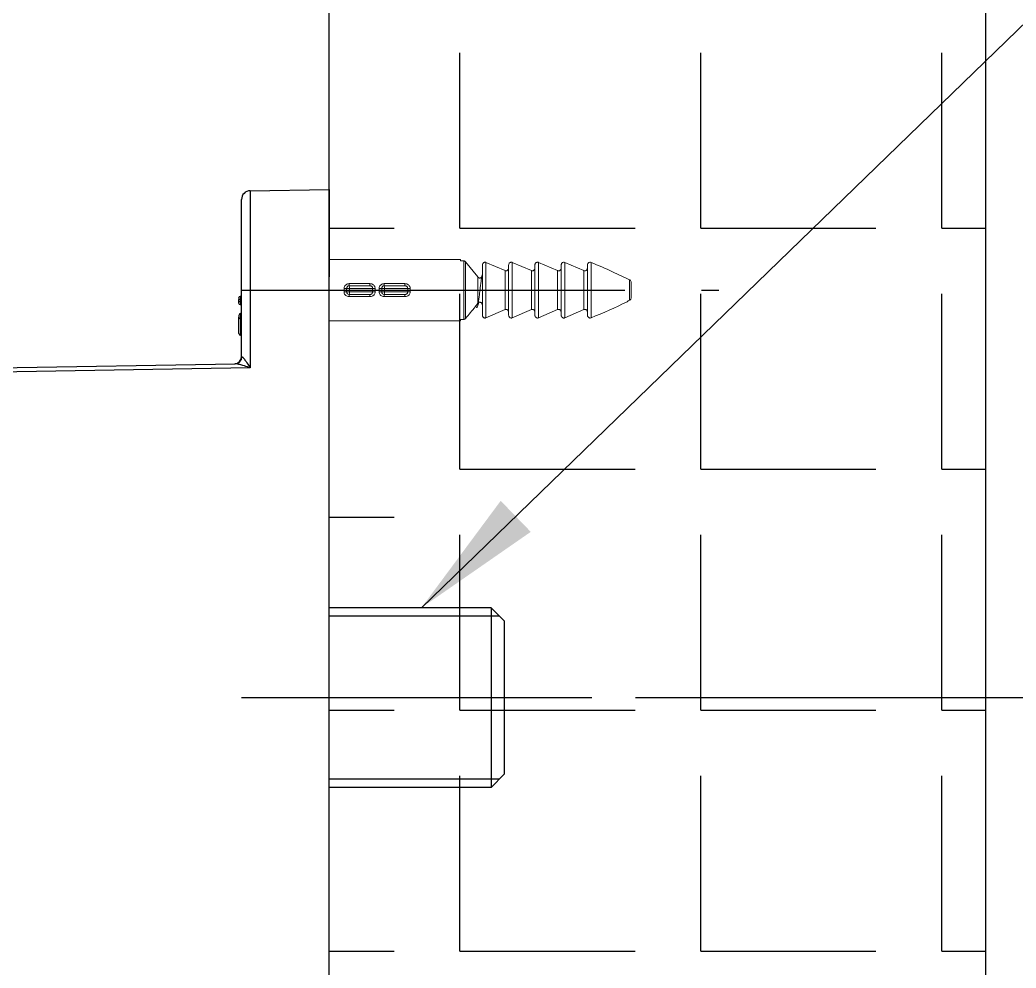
# Model space of a CAD drawing. Extents: x -3383 to -2963, y -4299 to -3705.
# Drawn here: x -3056.23 to -3033.48, y -4095.69 to -4074.05 of the extents above; entities that cross this region are included whole.
import ezdxf

# ---------------------------------------------------------------- set-up
doc = ezdxf.new("R2010")
doc.units = 0
doc.header["$LTSCALE"] = 7
doc.linetypes.add('CENTER', pattern=[2, 1.25, -0.25, 0.25, -0.25])
doc.layers.get('0').update_dxf_attribs({"color": 2, "linetype": 'CONTINUOUS'})
for name, color, linetype in [('00_COMPONENTS', 7, 'CONTINUOUS'), ('6', 7, 'CONTINUOUS'), ('CL', 1, 'CENTER'), ('D', 2, 'CONTINUOUS'), ('HT', 3, 'CONTINUOUS')]:
    doc.layers.add(name, color=color, linetype=linetype)
doc.styles.add('GHS', font='ROMANS.shx', dxfattribs={"bigfont": 'GHS.shx'})
doc.dimstyles.new('STANDARD$7', dxfattribs={"dimtxt": 3.5, "dimasz": 3, "dimexe": 1, "dimexo": 1, "dimgap": 1, "dimtad": 3, "dimdec": 4, "dimzin": 0, "dimdsep": 46, "dimtxsty": 'GHS', "dimcen": 1, "dimclrd": 2, "dimclre": 256, "dimclrt": 2, "dimadec": 4, "dimazin": 0, "dimtfac": 1, "dimtdec": 4, "dimtmove": 2, "dimatfit": 2, "dimfxl": 1, "dimtolj": 1, "dimtzin": 0, "dimlwd": -1, "dimlwe": -1, "dimarcsym": 0})

msp = doc.modelspace()

# ---------------------------------------------------------------- linework, layer by layer
at = {"color": 7, "linetype": 'Continuous', "lineweight": 15}
for p, q in [((-3049.170635, -4058.983066), (-3049.170635, -4081.783573)), ((-3046.170635, -4079.514814), (-3049.170635, -4079.514814)), ((-3046.170635, -4079.514814), (-3046.170635, -4079.547974)), ((-3046.170635, -4079.547974), (-3046.097579, -4079.547974)), ((-3046.097579, -4080.881656), (-3046.097579, -4079.547974)), ((-3046.052734, -4079.569146), (-3046.052734, -4080.860485)), ((-3046.052734, -4079.569146), (-3045.77548, -4079.914706)), ((-3045.670636, -4080.787929), (-3045.670636, -4079.641701)), ((-3045.588352, -4079.58261), (-3045.588352, -4080.847018)), ((-3045.588352, -4079.58261), (-3045.152919, -4079.770246)), ((-3045.152919, -4080.659383), (-3045.152919, -4079.770246)), ((-3045.070636, -4080.787929), (-3045.070636, -4079.641701)), ((-3044.988352, -4079.58261), (-3044.988352, -4080.847018)), ((-3044.988352, -4079.58261), (-3044.552919, -4079.770246)), ((-3044.552919, -4080.659383), (-3044.552919, -4079.770246)), ((-3044.470635, -4080.787929), (-3044.470635, -4079.641701)), ((-3044.388352, -4079.58261), (-3044.388352, -4080.847018)), ((-3044.388352, -4079.58261), (-3043.952919, -4079.770246)), ((-3043.952919, -4080.659383), (-3043.952919, -4079.770246)), ((-3043.870635, -4080.787929), (-3043.870635, -4079.641701)), ((-3043.788352, -4079.58261), (-3043.788352, -4080.847018)), ((-3043.788352, -4079.58261), (-3043.352918, -4079.770246)), ((-3043.352918, -4080.659383), (-3043.352918, -4079.770246)), ((-3043.270635, -4080.787929), (-3043.270635, -4079.641701)), ((-3043.188353, -4079.58261), (-3043.188353, -4080.847018)), ((-3045.77548, -4080.514924), (-3045.77548, -4079.914706)), ((-3045.671266, -4079.851412), (-3045.692377, -4079.921798)), ((-3042.308353, -4080.447103), (-3042.308353, -4079.982528)), ((-3048.830636, -4080.251657), (-3048.830636, -4080.177973)), ((-3048.707464, -4080.174815), (-3048.770636, -4080.174815)), ((-3048.770636, -4080.254815), (-3048.770636, -4080.174815)), ((-3048.710635, -4080.114816), (-3048.710635, -4080.067446)), ((-3048.710635, -4080.067446), (-3048.240782, -4080.067446)), ((-3048.707464, -4080.174815), (-3048.707464, -4080.254815)), ((-3048.240782, -4080.114816), (-3048.240782, -4080.067446)), ((-3048.030636, -4080.251657), (-3048.030636, -4080.177973)), ((-3047.907464, -4080.174815), (-3047.970636, -4080.174815)), ((-3047.970636, -4080.254815), (-3047.970636, -4080.174815)), ((-3047.910635, -4080.114816), (-3047.910635, -4080.067446)), ((-3047.910635, -4080.067446), (-3047.440782, -4080.067446)), ((-3047.907464, -4080.174815), (-3047.907464, -4080.254815)), ((-3047.440782, -4080.114816), (-3047.440782, -4080.067446)), ((-3042.270635, -4080.066645), (-3042.270635, -4080.362986)), ((-3048.770636, -4080.254815), (-3048.707464, -4080.254815)), ((-3048.710635, -4080.362184), (-3048.710635, -4080.314815)), ((-3048.240782, -4080.362184), (-3048.710635, -4080.362184)), ((-3048.240782, -4080.362184), (-3048.240782, -4080.314815)), ((-3047.970636, -4080.254815), (-3047.907464, -4080.254815)), ((-3047.910635, -4080.362184), (-3047.910635, -4080.314815)), ((-3047.440782, -4080.362184), (-3047.910635, -4080.362184)), ((-3047.440782, -4080.362184), (-3047.440782, -4080.314815)), ((-3045.152919, -4080.659383), (-3045.588352, -4080.847018)), ((-3044.552919, -4080.659383), (-3044.988352, -4080.847018)), ((-3043.952919, -4080.659383), (-3044.388352, -4080.847018)), ((-3043.352918, -4080.659383), (-3043.788352, -4080.847018)), ((-3046.097579, -4080.881656), (-3046.170635, -4080.881656)), ((-3046.170635, -4080.881656), (-3046.170635, -4080.914814)), ((-3049.170635, -4080.914814), (-3046.170635, -4080.914814)), ((-3049.170635, -4081.783573), (-3049.170635, -4084.383319))]:
    msp.add_line(p, q, dxfattribs=at)
msp.add_line((-3035.170635, -4089.514821), (-3000.378653, -4089.514821))
for centre, radius, start, end in [((-3048.815675, -4079.890619), 0.287743, 267.0197071, 279.0052704), ((-3048.710635, -4080.174815), 0.06, 90, 180), ((-3048.993655, -4080.159857), 0.286581, 357.008022, 9.0424979), ((-3048.121265, -4079.691069), 0.486909, 263.4658159, 270.2682993), ((-3048.015675, -4079.890619), 0.287743, 267.0197071, 279.0052704), ((-3047.910635, -4080.174815), 0.06, 90, 180), ((-3048.193654, -4080.159857), 0.286581, 357.008022, 9.0424979), ((-3047.321264, -4079.691069), 0.486909, 263.4658159, 270.2682993), ((-3048.815669, -4080.538903), 0.287635, 80.9924648, 92.9825577), ((-3048.710635, -4080.254815), 0.06, 180, 270), ((-3048.993655, -4080.269773), 0.286581, 350.9575021, 2.991978), ((-3048.121265, -4080.738561), 0.486909, 89.7317007, 96.5341841), ((-3048.015669, -4080.538903), 0.287635, 80.9924648, 92.9825577), ((-3047.910635, -4080.254815), 0.06, 180, 270), ((-3048.193654, -4080.269773), 0.286581, 350.9575021, 2.991978), ((-3047.321264, -4080.738561), 0.486909, 89.7317007, 96.5341841)]:
    msp.add_arc(centre, radius, start, end, dxfattribs=at)
for points, knots in [([(-3046.097579, -4079.547974), (-3046.095143, -4079.548066), (-3046.089129, -4079.548294), (-3046.076726, -4079.551209), (-3046.063381, -4079.558008), (-3046.055746, -4079.565995), (-3046.052734, -4079.569146)], [0, 0, 0, 0, 0.143046141, 0.352995387, 0.744785273, 1, 1, 1, 1]), ([(-3045.670636, -4079.641701), (-3045.669948, -4079.63436), (-3045.66855, -4079.619429), (-3045.657348, -4079.59963), (-3045.640836, -4079.585178), (-3045.623718, -4079.578821), (-3045.606618, -4079.577513), (-3045.595587, -4079.579655), (-3045.588978, -4079.582355), (-3045.588352, -4079.58261)], [0, 0, 0, 0, 0.183495272, 0.373203997, 0.554245626, 0.724886188, 0.820718868, 0.983016059, 1, 1, 1, 1]), ([(-3045.070636, -4079.709184), (-3045.070834, -4079.713114), (-3045.07143, -4079.724939), (-3045.078234, -4079.743888), (-3045.092933, -4079.762152), (-3045.112202, -4079.773194), (-3045.132352, -4079.77611), (-3045.145825, -4079.773279), (-3045.152178, -4079.770562), (-3045.152919, -4079.770246)], [0, 0, 0, 0, 0.0972651907, 0.2926500987, 0.4863657624, 0.6666572107, 0.8288917684, 0.9800548819, 1, 1, 1, 1]), ([(-3045.070636, -4079.641701), (-3045.069949, -4079.63436), (-3045.06855, -4079.619429), (-3045.057348, -4079.59963), (-3045.040836, -4079.585178), (-3045.023717, -4079.578822), (-3045.006617, -4079.577513), (-3044.995587, -4079.579655), (-3044.988978, -4079.582355), (-3044.988352, -4079.58261)], [0, 0, 0, 0, 0.183495372, 0.373204199, 0.554245926, 0.724898274, 0.820731005, 0.98301605, 1, 1, 1, 1]), ([(-3044.470635, -4079.709184), (-3044.470833, -4079.713114), (-3044.471431, -4079.724939), (-3044.478234, -4079.743888), (-3044.492933, -4079.762152), (-3044.512203, -4079.773194), (-3044.532353, -4079.77611), (-3044.545826, -4079.773279), (-3044.552179, -4079.770562), (-3044.552919, -4079.770246)], [0, 0, 0, 0, 0.097266115, 0.292650823, 0.486366288, 0.666657552, 0.828891944, 0.980054902, 1, 1, 1, 1]), ([(-3044.470635, -4079.641701), (-3044.469947, -4079.63436), (-3044.468549, -4079.61943), (-3044.457349, -4079.599629), (-3044.440836, -4079.585178), (-3044.423717, -4079.578822), (-3044.406617, -4079.577513), (-3044.395587, -4079.579655), (-3044.388978, -4079.582355), (-3044.388352, -4079.58261)], [0, 0, 0, 0, 0.183496474, 0.373200436, 0.554243249, 0.724896622, 0.820729929, 0.983015948, 1, 1, 1, 1]), ([(-3043.870635, -4079.709184), (-3043.870833, -4079.713114), (-3043.871429, -4079.724939), (-3043.878235, -4079.743888), (-3043.892933, -4079.762151), (-3043.912202, -4079.773195), (-3043.932353, -4079.77611), (-3043.945826, -4079.773279), (-3043.952179, -4079.770562), (-3043.952919, -4079.770246)], [0, 0, 0, 0, 0.097264654, 0.292652537, 0.486367132, 0.666646876, 0.828892713, 0.980054992, 1, 1, 1, 1]), ([(-3043.870635, -4079.641701), (-3043.869947, -4079.63436), (-3043.868549, -4079.61943), (-3043.857349, -4079.599629), (-3043.840836, -4079.585179), (-3043.823717, -4079.578821), (-3043.806617, -4079.577513), (-3043.795586, -4079.579653), (-3043.788978, -4079.582355), (-3043.788352, -4079.58261)], [0, 0, 0, 0, 0.183496765, 0.373201029, 0.554253573, 0.724895524, 0.820728983, 0.983027495, 1, 1, 1, 1]), ([(-3043.270635, -4079.709184), (-3043.270833, -4079.713114), (-3043.271429, -4079.724939), (-3043.278235, -4079.743888), (-3043.292933, -4079.762151), (-3043.312203, -4079.773195), (-3043.332353, -4079.77611), (-3043.345826, -4079.77328), (-3043.352178, -4079.770562), (-3043.352918, -4079.770246)], [0, 0, 0, 0, 0.097265757, 0.292655857, 0.48637265, 0.666654439, 0.828902117, 0.980066111, 1, 1, 1, 1]), ([(-3043.270635, -4079.641701), (-3043.269948, -4079.63436), (-3043.268549, -4079.61943), (-3043.257349, -4079.599629), (-3043.240836, -4079.585179), (-3043.223717, -4079.578821), (-3043.206618, -4079.577513), (-3043.195586, -4079.579653), (-3043.188978, -4079.582355), (-3043.188353, -4079.58261)], [0, 0, 0, 0, 0.183496765, 0.373201029, 0.554253573, 0.724895524, 0.820728983, 0.983027495, 1, 1, 1, 1]), ([(-3043.188353, -4079.58261), (-3043.024526, -4079.651301), (-3042.727237, -4079.775951), (-3042.438138, -4079.918523), (-3042.308353, -4079.982528)], [0, 0, 0, 0, 0.551069609, 1, 1, 1, 1]), ([(-3045.821026, -4080.578283), (-3045.816911, -4080.590178), (-3045.808516, -4080.614449), (-3045.796824, -4080.617594), (-3045.78404, -4080.595138), (-3045.77096, -4080.545657), (-3045.759044, -4080.473426), (-3045.746232, -4080.383365), (-3045.733168, -4080.281592), (-3045.721264, -4080.17517), (-3045.708425, -4080.07139), (-3045.695374, -4079.97816), (-3045.683711, -4079.900634), (-3045.675389, -4079.868157), (-3045.671305, -4079.852217)], [0, 0, 0, 0, 0.079782992, 0.162790012, 0.247255183, 0.332219428, 0.4152045, 0.499717126, 0.584655443, 0.667621074, 0.752178641, 0.837090154, 0.920040187, 1, 1, 1, 1]), ([(-3045.692377, -4079.921798), (-3045.69634, -4079.925662), (-3045.704457, -4079.933577), (-3045.720832, -4079.939748), (-3045.73803, -4079.940217), (-3045.754167, -4079.934633), (-3045.766698, -4079.925625), (-3045.772872, -4079.917949), (-3045.77548, -4079.914706)], [0, 0, 0, 0, 0.170521185, 0.349257619, 0.528620178, 0.694669773, 0.871031493, 1, 1, 1, 1]), ([(-3045.670636, -4079.866981), (-3045.670638, -4079.867504), (-3045.670679, -4079.876395), (-3045.67297, -4079.885073), (-3045.675127, -4079.893241)], [0, 0, 0, 0, 0.058796171, 1, 1, 1, 1]), ([(-3042.308353, -4079.982528), (-3042.307637, -4079.98293), (-3042.302182, -4079.985999), (-3042.296031, -4079.991244), (-3042.284834, -4080.004421), (-3042.273002, -4080.028311), (-3042.271502, -4080.052604), (-3042.270635, -4080.066645)], [0, 0, 0, 0, 0.0255987157, 0.1950922837, 0.2472506872, 0.5649150182, 1, 1, 1, 1]), ([(-3048.830636, -4080.177973), (-3048.82999, -4080.169407), (-3048.828388, -4080.148137), (-3048.81312, -4080.116652), (-3048.785718, -4080.089261), (-3048.750239, -4080.070954), (-3048.723909, -4080.068622), (-3048.710635, -4080.067446)], [0, 0, 0, 0, 0.141949952, 0.352464609, 0.565357514, 0.780889642, 1, 1, 1, 1]), ([(-3048.710635, -4080.114816), (-3048.627784, -4080.114816), (-3048.49111, -4080.114816), (-3048.340121, -4080.114816), (-3048.266383, -4080.114816), (-3048.246841, -4080.114816), (-3048.240782, -4080.114816)], [0, 0, 0, 0, 0.472067831, 0.77873405, 0.931398118, 1, 1, 1, 1]), ([(-3048.176673, -4080.174815), (-3048.177958, -4080.174815), (-3048.1857, -4080.174815), (-3048.217008, -4080.174815), (-3048.304613, -4080.174815), (-3048.439721, -4080.174815), (-3048.584265, -4080.174815), (-3048.672146, -4080.174815), (-3048.707464, -4080.174815)], [0, 0, 0, 0, 0.020849126, 0.125543863, 0.284112931, 0.573057024, 0.828417279, 1, 1, 1, 1]), ([(-3048.240782, -4080.067446), (-3048.239749, -4080.067453), (-3048.225346, -4080.067548), (-3048.197651, -4080.071783), (-3048.163836, -4080.088562), (-3048.13784, -4080.113997), (-3048.121496, -4080.144353), (-3048.119773, -4080.16742), (-3048.118984, -4080.177973)], [0, 0, 0, 0, 0.0168905739, 0.2353730528, 0.4507702383, 0.624184172, 0.8280707424, 1, 1, 1, 1]), ([(-3048.176673, -4080.174815), (-3048.177029, -4080.169102), (-3048.1778, -4080.156714), (-3048.185898, -4080.140232), (-3048.19914, -4080.126322), (-3048.218043, -4080.116339), (-3048.232789, -4080.115351), (-3048.240782, -4080.114816)], [0, 0, 0, 0, 0.173011985, 0.375117705, 0.543606969, 0.752604868, 1, 1, 1, 1]), ([(-3048.176673, -4080.254815), (-3048.176734, -4080.248569), (-3048.176996, -4080.221913), (-3048.176813, -4080.195239), (-3048.176673, -4080.174815)], [0, 0, 0, 0, 0.234305021, 1, 1, 1, 1]), ([(-3048.118984, -4080.177973), (-3048.119175, -4080.196787), (-3048.119425, -4080.221361), (-3048.119068, -4080.245905), (-3048.118984, -4080.251657)], [0, 0, 0, 0, 0.7656131442, 1, 1, 1, 1]), ([(-3048.030636, -4080.177973), (-3048.02999, -4080.169407), (-3048.028387, -4080.148138), (-3048.013122, -4080.116651), (-3047.985718, -4080.089262), (-3047.950239, -4080.070954), (-3047.923908, -4080.068622), (-3047.910635, -4080.067446)], [0, 0, 0, 0, 0.141949622, 0.352460358, 0.565358523, 0.780890151, 1, 1, 1, 1]), ([(-3047.910635, -4080.114816), (-3047.827784, -4080.114816), (-3047.69111, -4080.114816), (-3047.540121, -4080.114816), (-3047.466383, -4080.114816), (-3047.446841, -4080.114816), (-3047.440782, -4080.114816)], [0, 0, 0, 0, 0.472067831, 0.77873405, 0.931398118, 1, 1, 1, 1]), ([(-3047.376673, -4080.174815), (-3047.377959, -4080.174815), (-3047.385703, -4080.174815), (-3047.417006, -4080.174815), (-3047.504614, -4080.174815), (-3047.63972, -4080.174815), (-3047.784265, -4080.174815), (-3047.872146, -4080.174815), (-3047.907464, -4080.174815)], [0, 0, 0, 0, 0.020849886, 0.125543467, 0.284112608, 0.573056831, 0.828417202, 1, 1, 1, 1]), ([(-3047.440782, -4080.067446), (-3047.439748, -4080.067453), (-3047.425346, -4080.067548), (-3047.397651, -4080.071783), (-3047.363835, -4080.088562), (-3047.337842, -4080.113998), (-3047.321496, -4080.144353), (-3047.319773, -4080.16742), (-3047.318984, -4080.177973)], [0, 0, 0, 0, 0.016890609, 0.235373543, 0.450771177, 0.624179709, 0.828070384, 1, 1, 1, 1]), ([(-3047.376673, -4080.174815), (-3047.377028, -4080.169102), (-3047.3778, -4080.156713), (-3047.3859, -4080.140233), (-3047.39914, -4080.126321), (-3047.418044, -4080.116339), (-3047.432789, -4080.115351), (-3047.440782, -4080.114816)], [0, 0, 0, 0, 0.173012672, 0.375125601, 0.543605155, 0.752603885, 1, 1, 1, 1]), ([(-3047.376673, -4080.254815), (-3047.376734, -4080.248569), (-3047.376996, -4080.221913), (-3047.376813, -4080.195239), (-3047.376673, -4080.174815)], [0, 0, 0, 0, 0.234305021, 1, 1, 1, 1]), ([(-3047.318984, -4080.177973), (-3047.319175, -4080.196787), (-3047.319425, -4080.221361), (-3047.319068, -4080.245905), (-3047.318984, -4080.251657)], [0, 0, 0, 0, 0.7656131442, 1, 1, 1, 1]), ([(-3048.710635, -4080.362184), (-3048.719418, -4080.361656), (-3048.741646, -4080.360319), (-3048.775273, -4080.347213), (-3048.80573, -4080.322298), (-3048.826575, -4080.289205), (-3048.82929, -4080.264101), (-3048.830636, -4080.251657)], [0, 0, 0, 0, 0.145417691, 0.36800585, 0.585087423, 0.794336406, 1, 1, 1, 1]), ([(-3048.240782, -4080.314815), (-3048.247053, -4080.314815), (-3048.266341, -4080.314815), (-3048.317018, -4080.314815), (-3048.459195, -4080.314815), (-3048.597892, -4080.314815), (-3048.710635, -4080.314815)], [0, 0, 0, 0, 0.070860292, 0.217959126, 0.364299898, 1, 1, 1, 1]), ([(-3048.707464, -4080.254815), (-3048.587259, -4080.254815), (-3048.43781, -4080.254815), (-3048.280163, -4080.254815), (-3048.219429, -4080.254815), (-3048.187352, -4080.254815), (-3048.179017, -4080.254815), (-3048.176673, -4080.254815)], [0, 0, 0, 0, 0.578106448, 0.718747951, 0.87164151, 0.963900903, 1, 1, 1, 1]), ([(-3048.118984, -4080.251657), (-3048.118978, -4080.252723), (-3048.118898, -4080.265998), (-3048.124081, -4080.291801), (-3048.139431, -4080.316473), (-3048.160533, -4080.337695), (-3048.191196, -4080.357336), (-3048.222935, -4080.360439), (-3048.240782, -4080.362184)], [0, 0, 0, 0, 0.017454512, 0.217502584, 0.421286019, 0.485338018, 0.710594573, 1, 1, 1, 1]), ([(-3048.240782, -4080.314815), (-3048.23992, -4080.314808), (-3048.232654, -4080.314754), (-3048.22276, -4080.313428), (-3048.207498, -4080.308027), (-3048.19748, -4080.30151), (-3048.18678, -4080.289913), (-3048.178416, -4080.275905), (-3048.17727, -4080.262036), (-3048.176673, -4080.254815)], [0, 0, 0, 0, 0.027431726, 0.231129625, 0.301703537, 0.519153374, 0.581325205, 0.782008556, 1, 1, 1, 1]), ([(-3047.910635, -4080.362184), (-3047.919418, -4080.361656), (-3047.941646, -4080.360319), (-3047.975272, -4080.347213), (-3048.00573, -4080.322298), (-3048.026575, -4080.289205), (-3048.02929, -4080.264101), (-3048.030636, -4080.251657)], [0, 0, 0, 0, 0.145417691, 0.36800585, 0.585087423, 0.794336406, 1, 1, 1, 1]), ([(-3047.440782, -4080.314815), (-3047.447053, -4080.314815), (-3047.466341, -4080.314815), (-3047.517017, -4080.314815), (-3047.659194, -4080.314815), (-3047.797892, -4080.314815), (-3047.910635, -4080.314815)], [0, 0, 0, 0, 0.070860292, 0.217959126, 0.364299898, 1, 1, 1, 1]), ([(-3047.907464, -4080.254815), (-3047.787259, -4080.254815), (-3047.63781, -4080.254815), (-3047.480163, -4080.254815), (-3047.419428, -4080.254815), (-3047.387354, -4080.254815), (-3047.379017, -4080.254815), (-3047.376673, -4080.254815)], [0, 0, 0, 0, 0.578106707, 0.718748273, 0.8716419, 0.963900072, 1, 1, 1, 1]), ([(-3047.318984, -4080.251657), (-3047.318978, -4080.252723), (-3047.318898, -4080.265998), (-3047.324081, -4080.291801), (-3047.339431, -4080.316473), (-3047.360533, -4080.337695), (-3047.391196, -4080.357336), (-3047.422935, -4080.360439), (-3047.440782, -4080.362184)], [0, 0, 0, 0, 0.017454512, 0.217502584, 0.421286019, 0.485338018, 0.710594573, 1, 1, 1, 1]), ([(-3047.440782, -4080.314815), (-3047.43992, -4080.314808), (-3047.432655, -4080.314754), (-3047.42276, -4080.313428), (-3047.407499, -4080.308028), (-3047.397482, -4080.301508), (-3047.386779, -4080.289914), (-3047.378416, -4080.275905), (-3047.37727, -4080.262036), (-3047.376673, -4080.254815)], [0, 0, 0, 0, 0.027431803, 0.231115705, 0.301703944, 0.519141821, 0.581324024, 0.782007941, 1, 1, 1, 1]), ([(-3042.308353, -4080.447103), (-3042.328339, -4080.457698), (-3042.613068, -4080.608649), (-3042.911173, -4080.732169), (-3043.188353, -4080.847018)], [0, 0, 0, 0, 0.070192368, 1, 1, 1, 1]), ([(-3042.270635, -4080.362986), (-3042.270794, -4080.368667), (-3042.271263, -4080.385451), (-3042.276705, -4080.409466), (-3042.288888, -4080.431357), (-3042.300093, -4080.442295), (-3042.306946, -4080.446284), (-3042.308353, -4080.447103)], [0, 0, 0, 0, 0.176979309, 0.522787822, 0.753280081, 0.949336587, 1, 1, 1, 1]), ([(-3045.77548, -4080.514924), (-3045.795432, -4080.541693), (-3045.883706, -4080.660131), (-3045.978988, -4080.773071), (-3046.052734, -4080.860485)], [0, 0, 0, 0, 0.226023738, 1, 1, 1, 1]), ([(-3045.782138, -4080.585151), (-3045.773707, -4080.556389), (-3045.765092, -4080.527), (-3045.755941, -4080.498116), (-3045.755745, -4080.4975)], [0, 0, 0, 0, 0.9786617152, 1, 1, 1, 1]), ([(-3045.755745, -4080.4975), (-3045.752073, -4080.495387), (-3045.743163, -4080.490262), (-3045.727009, -4080.489038), (-3045.71194, -4080.492928), (-3045.697018, -4080.501613), (-3045.683557, -4080.516118), (-3045.672816, -4080.537978), (-3045.671385, -4080.554178), (-3045.670636, -4080.562649)], [0, 0, 0, 0, 0.096750609, 0.234717142, 0.358706766, 0.450505203, 0.628619364, 0.805783851, 1, 1, 1, 1]), ([(-3045.152919, -4080.659383), (-3045.151203, -4080.658684), (-3045.143426, -4080.655513), (-3045.128661, -4080.653537), (-3045.113306, -4080.656876), (-3045.098957, -4080.663853), (-3045.085833, -4080.674998), (-3045.074638, -4080.693785), (-3045.070858, -4080.709791), (-3045.070669, -4080.718875), (-3045.070636, -4080.720447)], [0, 0, 0, 0, 0.04582706, 0.207761525, 0.358759796, 0.427516563, 0.601576635, 0.775170636, 0.961118145, 1, 1, 1, 1]), ([(-3044.552919, -4080.659383), (-3044.551204, -4080.658684), (-3044.543426, -4080.655512), (-3044.528661, -4080.653537), (-3044.513305, -4080.656877), (-3044.498957, -4080.663853), (-3044.485834, -4080.674998), (-3044.474637, -4080.693785), (-3044.470861, -4080.709791), (-3044.470668, -4080.718875), (-3044.470635, -4080.720447)], [0, 0, 0, 0, 0.0458270341, 0.2077735791, 0.3587597505, 0.4275164778, 0.6015764517, 0.7751703539, 0.9611177575, 1, 1, 1, 1]), ([(-3043.952919, -4080.659383), (-3043.951204, -4080.658684), (-3043.943426, -4080.655512), (-3043.928661, -4080.653537), (-3043.913306, -4080.656877), (-3043.898958, -4080.663853), (-3043.885834, -4080.674998), (-3043.874637, -4080.693785), (-3043.870861, -4080.709791), (-3043.870668, -4080.718875), (-3043.870635, -4080.720447)], [0, 0, 0, 0, 0.0458270341, 0.2077735791, 0.3587597505, 0.4275164778, 0.6015764517, 0.7751703539, 0.9611177575, 1, 1, 1, 1]), ([(-3043.352918, -4080.659383), (-3043.351203, -4080.658684), (-3043.343426, -4080.655512), (-3043.328662, -4080.653537), (-3043.313306, -4080.656877), (-3043.298958, -4080.663853), (-3043.285833, -4080.674997), (-3043.274637, -4080.693785), (-3043.270858, -4080.709791), (-3043.270668, -4080.718875), (-3043.270635, -4080.720447)], [0, 0, 0, 0, 0.045815681, 0.207762626, 0.35874917, 0.427506067, 0.601575878, 0.775170208, 0.961118071, 1, 1, 1, 1]), ([(-3046.052734, -4080.860485), (-3046.05526, -4080.863161), (-3046.062558, -4080.870895), (-3046.077858, -4080.879687), (-3046.091203, -4080.88102), (-3046.097579, -4080.881656)], [0, 0, 0, 0, 0.21653376, 0.625653803, 1, 1, 1, 1]), ([(-3045.588352, -4080.847018), (-3045.594196, -4080.848874), (-3045.606226, -4080.852695), (-3045.625559, -4080.850631), (-3045.64344, -4080.842551), (-3045.65807, -4080.828776), (-3045.667986, -4080.810427), (-3045.670583, -4080.795939), (-3045.670633, -4080.788338), (-3045.670636, -4080.787929)], [0, 0, 0, 0, 0.152606496, 0.314167456, 0.474339906, 0.638047826, 0.809179972, 0.989738617, 1, 1, 1, 1]), ([(-3044.988352, -4080.847018), (-3044.994195, -4080.848874), (-3045.006226, -4080.852695), (-3045.025559, -4080.850631), (-3045.043441, -4080.842552), (-3045.058068, -4080.828775), (-3045.067987, -4080.810428), (-3045.070583, -4080.795939), (-3045.070633, -4080.788338), (-3045.070636, -4080.787929)], [0, 0, 0, 0, 0.15259482, 0.314168656, 0.474341562, 0.638040839, 0.80917943, 0.989738588, 1, 1, 1, 1]), ([(-3044.388352, -4080.847018), (-3044.394196, -4080.848874), (-3044.406226, -4080.852695), (-3044.425559, -4080.850632), (-3044.44344, -4080.842551), (-3044.45807, -4080.828776), (-3044.467984, -4080.810428), (-3044.470592, -4080.795939), (-3044.470633, -4080.788338), (-3044.470635, -4080.787929)], [0, 0, 0, 0, 0.15259518, 0.314169398, 0.474331327, 0.638040097, 0.809179093, 0.989738677, 1, 1, 1, 1]), ([(-3043.788352, -4080.847018), (-3043.794196, -4080.848874), (-3043.806227, -4080.852695), (-3043.825559, -4080.850632), (-3043.84344, -4080.842551), (-3043.85807, -4080.828776), (-3043.867984, -4080.810428), (-3043.870592, -4080.795939), (-3043.870633, -4080.788338), (-3043.870635, -4080.787929)], [0, 0, 0, 0, 0.15259518, 0.314169398, 0.474331327, 0.638040097, 0.809179093, 0.989738677, 1, 1, 1, 1]), ([(-3043.188353, -4080.847018), (-3043.194196, -4080.848874), (-3043.206227, -4080.852695), (-3043.225559, -4080.850632), (-3043.24344, -4080.842551), (-3043.258071, -4080.828777), (-3043.267982, -4080.810427), (-3043.270592, -4080.795939), (-3043.270633, -4080.788338), (-3043.270635, -4080.787929)], [0, 0, 0, 0, 0.152595753, 0.314170576, 0.474333105, 0.63804249, 0.809176168, 0.989738638, 1, 1, 1, 1])]:
    msp.add_open_spline(points, degree=3, knots=knots, dxfattribs=at)
at = {"layer": '00_COMPONENTS', "color": 7, "linetype": 'Continuous'}
for p, q in [((-3045.470635, -4087.464821), (-3049.170635, -4087.464821)), ((-3045.470635, -4087.464821), (-3049.170635, -4087.464821)), ((-3045.170635, -4087.764821), (-3045.470635, -4087.464821)), ((-3045.170635, -4087.764821), (-3045.470635, -4087.464821)), ((-3045.170635, -4087.764821), (-3045.170635, -4091.264821)), ((-3045.170635, -4087.764821), (-3045.170635, -4091.264821)), ((-3045.170635, -4091.264821), (-3045.470635, -4091.564821)), ((-3045.170635, -4091.264821), (-3045.470635, -4091.564821)), ((-3045.470635, -4091.564821), (-3049.170635, -4091.564821)), ((-3045.470635, -4091.564821), (-3049.170635, -4091.564821))]:
    msp.add_line(p, q, dxfattribs=at)
at = {"layer": '6', "color": 7, "linetype": 'Continuous'}
for p, q in [((-3050.974126, -4077.946301), (-3049.170635, -4077.914821)), ((-3049.170635, -4077.914821), (-3049.170635, -4079.915126)), ((-3051.170635, -4079.946545), (-3051.170635, -4078.146271)), ((-3051.170635, -4081.733937), (-3051.170635, -4079.946545)), ((-3049.170635, -4096.414821), (-3049.170635, -4079.915126)), ((-3051.230635, -4080.391422), (-3051.230635, -4080.431422)), ((-3051.230635, -4080.471422), (-3051.230635, -4080.431422)), ((-3051.190635, -4080.351422), (-3051.170635, -4080.351422)), ((-3051.230635, -4080.511422), (-3051.230635, -4080.471422)), ((-3051.170635, -4080.551422), (-3051.190635, -4080.551422)), ((-3051.230635, -4080.791422), (-3051.230635, -4080.829311)), ((-3051.230635, -4081.202229), (-3051.230635, -4080.829311)), ((-3051.190635, -4080.751422), (-3051.170635, -4080.751422)), ((-3051.230635, -4081.202229), (-3051.230635, -4081.20434)), ((-3051.190635, -4081.24434), (-3051.170635, -4081.24434)), ((-3077.172381, -4082.345031), (-3051.313675, -4081.893666))]:
    msp.add_line(p, q, dxfattribs=at)
at = {"layer": '6', "color": 3, "linetype": 'Continuous'}
for p, q in [((-3050.974126, -4077.946301), (-3050.970635, -4079.946545)), ((-3050.970635, -4079.946545), (-3050.970635, -4081.987693)), ((-3051.230635, -4080.431422), (-3051.190635, -4080.431422)), ((-3051.190635, -4080.351422), (-3051.190635, -4080.431422)), ((-3051.170635, -4080.431422), (-3051.190635, -4080.431422)), ((-3051.190635, -4080.431422), (-3051.190635, -4080.471422)), ((-3051.230635, -4080.471422), (-3051.190635, -4080.471422)), ((-3051.190635, -4080.471422), (-3051.170635, -4080.471422)), ((-3051.190635, -4080.471422), (-3051.190635, -4080.551422)), ((-3051.190635, -4080.751422), (-3051.190635, -4080.865088)), ((-3051.170635, -4080.865088), (-3051.190635, -4080.865088)), ((-3051.190635, -4080.865088), (-3051.190635, -4081.238006)), ((-3051.190635, -4081.238006), (-3051.190635, -4081.24434)), ((-3051.190635, -4081.238006), (-3051.170635, -4081.238006)), ((-3051.170635, -4081.733937), (-3051.162764, -4081.73369)), ((-3050.970635, -4081.987693), (-3077.170635, -4082.445016))]:
    msp.add_line(p, q, dxfattribs=at)
at = {"layer": '6', "color": 7, "linetype": 'Continuous'}
for centre, radius, start, end in [((-3050.970635, -4078.146271), 0.2, 91, 180), ((-3051.190635, -4080.791422), 0.04, 90, 180), ((-3051.190635, -4081.20434), 0.04, 180, 270), ((-3051.330635, -4081.733937), 0.16, 271, 0)]:
    msp.add_arc(centre, radius, start, end, dxfattribs=at)
at = {"layer": '6', "color": 7, "linetype": 'Continuous', "extrusion": (0, 0, -1)}
for centre, start, end in [((3051.190635, -4080.391422), 0, 90), ((3051.190635, -4080.511422), 270, 0)]:
    msp.add_arc(centre, 0.04, start, end, dxfattribs=at)
at = {"layer": '6', "color": 3, "linetype": 'Continuous'}
for centre, major_axis, ratio, start_param, end_param in [((-3051.190635, -4080.829311), (-0.04, 0), 0.894427, 0, 1.570796327), ((-3051.190635, -4081.202229), (-0.04, 0), 0.894427, 0, 1.570796327), ((-3051.316468, -4081.73369), (-0.002792, 0.159976), 0.960634, 3.141592654, 4.695622622)]:
    msp.add_ellipse(centre, major_axis=major_axis, ratio=ratio, start_param=start_param, end_param=end_param, dxfattribs=at)
for points, knots in [([(-3051.162764, -4081.73369), (-3051.159836, -4081.733598), (-3051.156029, -4081.735478), (-3051.151777, -4081.738723), (-3051.149325, -4081.740595), (-3051.146699, -4081.742926), (-3051.14397, -4081.745585), (-3051.135811, -4081.753534), (-3051.126605, -4081.764472), (-3051.117246, -4081.776362), (-3051.100825, -4081.797223), (-3051.083359, -4081.82168), (-3051.065941, -4081.846691), (-3051.040654, -4081.883), (-3051.014769, -4081.921618), (-3050.989069, -4081.960082), (-3050.983196, -4081.968871), (-3050.977319, -4081.977677), (-3050.971444, -4081.986481), (-3050.971175, -4081.986885), (-3050.970905, -4081.987289), (-3050.970635, -4081.987693)], [0, 0, 0, 0, 0.084746416, 0.084746416, 0.084746416, 0.133096167, 0.133096167, 0.133096167, 0.279498809, 0.279498809, 0.279498809, 0.537093148, 0.537093148, 0.537093148, 0.911179294, 0.911179294, 0.911179294, 0.996094148, 0.996094148, 0.996094148, 1, 1, 1, 1]), ([(-3050.970635, -4081.987693), (-3050.971184, -4081.987522), (-3050.971732, -4081.987351), (-3050.97228, -4081.987179), (-3050.982692, -4081.983926), (-3050.993105, -4081.980672), (-3051.003513, -4081.977425), (-3051.049422, -4081.963099), (-3051.095441, -4081.948784), (-3051.140639, -4081.935277), (-3051.171672, -4081.926003), (-3051.202587, -4081.916995), (-3051.232215, -4081.909206), (-3051.248695, -4081.904874), (-3051.26493, -4081.900871), (-3051.27998, -4081.89788), (-3051.292459, -4081.895399), (-3051.304518, -4081.893506), (-3051.313675, -4081.893666)], [0, 0, 0, 0, 0.004571247, 0.004571247, 0.004571247, 0.090710301, 0.090710301, 0.090710301, 0.471802316, 0.471802316, 0.471802316, 0.733388979, 0.733388979, 0.733388979, 0.878713325, 0.878713325, 0.878713325, 1, 1, 1, 1])]:
    msp.add_open_spline(points, degree=3, knots=knots, dxfattribs=at)
at = {"layer": 'CL'}
for p, q in [((-3051.170635, -4080.214821), (-3040.270635, -4080.214821)), ((-3051.170635, -4089.514821), (-3043.170635, -4089.514821))]:
    msp.add_line(p, q, dxfattribs=at)
at = {"layer": 'D'}
for p, q in [((-3045.470635, -4087.464821), (-3045.470635, -4091.564821)), ((-3045.470635, -4087.464821), (-3045.470635, -4091.564821)), ((-3045.280635, -4087.654821), (-3049.170635, -4087.654821)), ((-3045.280635, -4087.654821), (-3049.170635, -4087.654821)), ((-3042.170635, -4089.514821), (-3000.378653, -4089.514821)), ((-3045.280635, -4091.374821), (-3049.170635, -4091.374821)), ((-3045.280635, -4091.374821), (-3049.170635, -4091.374821))]:
    msp.add_line(p, q, dxfattribs=at)
at = {"layer": 'HT', "ltscale": 0.5}
for p, q in [((-3049.170635, -4163.76592), (-3049.170635, -4000.76592)), ((-3034.170635, -4170.16592), (-3034.170635, -4000.76592)), ((-3046.182643, -4078.798514), (-3046.182643, -4074.798514)), ((-3040.682643, -4078.798514), (-3040.682643, -4074.798514)), ((-3035.182643, -4078.798514), (-3035.182643, -4074.798514)), ((-3049.170635, -4078.798514), (-3047.682643, -4078.798514)), ((-3046.182643, -4078.798514), (-3042.182643, -4078.798514)), ((-3040.682643, -4078.798514), (-3036.682643, -4078.798514)), ((-3035.182643, -4078.798514), (-3034.170635, -4078.798514)), ((-3046.182643, -4084.298514), (-3046.182643, -4080.298514)), ((-3040.682643, -4084.298514), (-3040.682643, -4080.298514)), ((-3035.182643, -4084.298514), (-3035.182643, -4080.298514)), ((-3046.182643, -4084.298514), (-3042.182643, -4084.298514)), ((-3040.682643, -4084.298514), (-3036.682643, -4084.298514)), ((-3035.182643, -4084.298514), (-3034.170635, -4084.298514)), ((-3049.170635, -4085.398508), (-3047.682643, -4085.398508)), ((-3046.182643, -4089.798514), (-3046.182643, -4085.798514)), ((-3040.682643, -4089.798514), (-3040.682643, -4085.798514)), ((-3035.182643, -4089.798514), (-3035.182643, -4085.798514)), ((-3049.170635, -4089.798514), (-3047.682643, -4089.798514)), ((-3046.182643, -4089.798514), (-3042.182643, -4089.798514)), ((-3040.682643, -4089.798514), (-3036.682643, -4089.798514)), ((-3035.182643, -4089.798514), (-3034.170635, -4089.798514)), ((-3046.182643, -4095.298514), (-3046.182643, -4091.298514)), ((-3040.682643, -4095.298514), (-3040.682643, -4091.298514)), ((-3035.182643, -4095.298514), (-3035.182643, -4091.298514)), ((-3049.170635, -4095.298514), (-3047.682643, -4095.298514)), ((-3046.182643, -4095.298514), (-3042.182643, -4095.298514)), ((-3040.682643, -4095.298514), (-3036.682643, -4095.298514)), ((-3035.182643, -4095.298514), (-3034.170635, -4095.298514))]:
    msp.add_line(p, q, dxfattribs=at)

# ---------------------------------------------------------------- leaders
at = {"layer": 'D'}
msp.add_leader([(-3047.0639, -4087.464821), (-3031.676628, -4072.558929), (-2990.816798, -4072.558929)], dimstyle='STANDARD$7', override={"dimscale": 1, "dimtad": 0}, dxfattribs=at)

doc.saveas('drawing.dxf')
